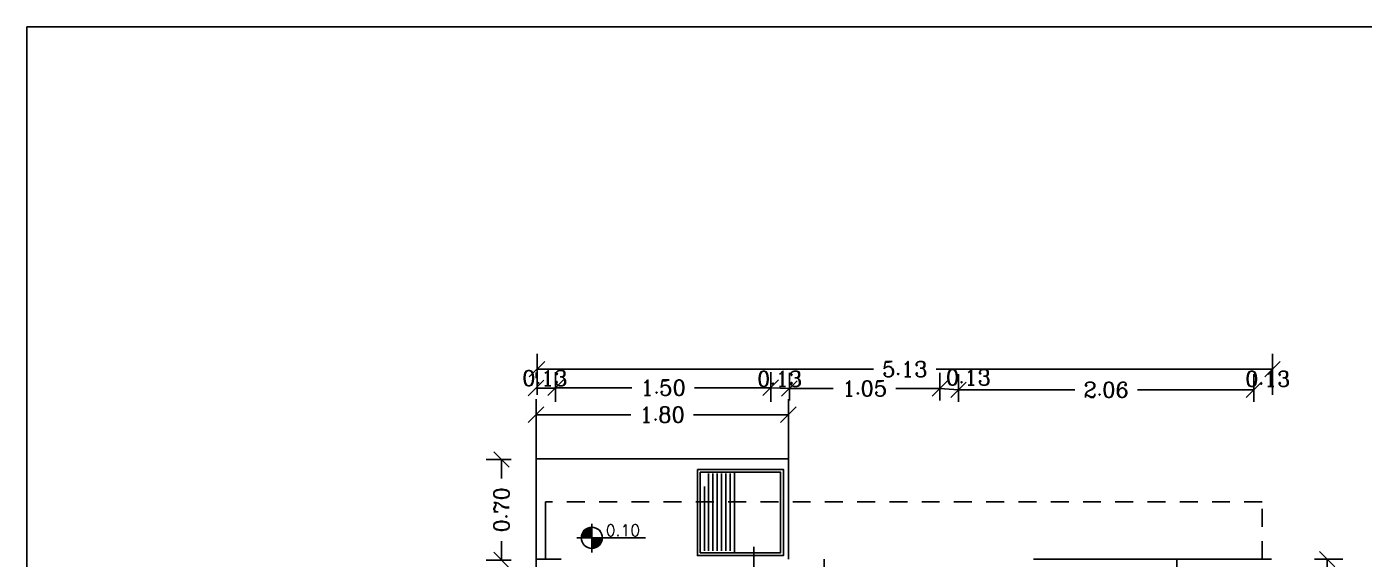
# Model space of a CAD drawing. Extents: x -79 to 141, y 7 to 81.
# Drawn here: x -78.56 to -69.23, y 76.99 to 80.7 of the extents above; entities that cross this region are included whole.
import ezdxf

# ---------------------------------------------------------------- set-up
doc = ezdxf.new("R2010")
doc.units = 0
doc.header["$LTSCALE"] = 10
doc.linetypes.add('DASHED2', pattern=[0.375, 0.25, -0.125])
doc.layers.get('0').update_dxf_attribs({"linetype": 'CONTINUOUS'})
doc.layers.get('DEFPOINTS').update_dxf_attribs({"linetype": 'CONTINUOUS'})
for name, color, linetype in [('COTA', 1, 'CONTINUOUS'), ('COTAS', 244, 'CONTINUOUS'), ('EQUIPAMENTOS', 1, 'CONTINUOUS'), ('JANELA', 5, 'CONTINUOUS'), ('PAREDE', 7, 'CONTINUOUS'), ('PISO', 30, 'CONTINUOUS'), ('TELHADO', 30, 'CONTINUOUS'), ('TEXTO', 1, 'CONTINUOUS')]:
    doc.layers.add(name, color=color, linetype=linetype)
doc.styles.add('ROMANC', font='ROMANC.SHX')
doc.styles.get("Standard").update_dxf_attribs({"font": 'ROMANC.SHX'})
doc.dimstyles.get("Standard").update_dxf_attribs({"dimscale": 0.6, "dimtxt": 0.18, "dimasz": 0.18, "dimexe": 0.18, "dimexo": 0.25, "dimgap": 0.09, "dimtad": 0, "dimzin": 0, "dimtxsty": 'STANDARD', "dimblk1": 'OBLIQUE', "dimblk2": 'OBLIQUE', "dimsah": 1, "dimcen": 0.09, "dimclrd": 30, "dimclre": 30, "dimazin": 3, "dimtfac": 1, "dimtdec": 4, "dimtofl": 0, "dimtmove": 0, "dimatfit": 3, "dimtolj": 1, "dimtzin": 0})

# ---------------------------------------------------------------- blocks, each defined once
blk = doc.blocks.new('_OBLIQUE')
at = {"color": 0, "linetype": 'BYBLOCK'}
blk.add_line((-0.5, -0.5), (0.5, 0.5), dxfattribs=at)
blk = doc.blocks.new('*D174')
at = {"color": 30, "linetype": 'BYBLOCK', "ltscale": 0.05}
for p, q in [((-51.9033, 38.0538), (-51.707, 38.0538)), ((-51.815, 38.0538), (-51.815, 35.2723)), ((-51.815, 32.0538), (-51.815, 34.8352)), ((-51.9033, 32.0538), (-51.707, 32.0538))]:
    blk.add_line(p, q, dxfattribs=at)
at = {"layer": 'DEFPOINTS', "color": 0, "linetype": 'BYBLOCK', "ltscale": 0.05}
for p in [(-52.2033, 38.0538), (-52.2033, 32.0538), (-51.815, 32.0538)]:
    blk.add_point(p, dxfattribs=at)
at = {"color": 30, "linetype": 'BYBLOCK', "ltscale": 0.05, "xscale": 0.108, "yscale": 0.108, "zscale": 0.108}
for p, rotation in [((-51.815, 38.0538), 90), ((-51.815, 32.0538), 270)]:
    blk.add_blockref('_OBLIQUE', p, dxfattribs=dict(at, rotation=rotation))
at = {"color": 0, "linetype": 'BYBLOCK', "ltscale": 0.05, "insert": (-51.815, 35.0538), "char_height": 0.108, "attachment_point": 5, "rotation": 90}
blk.add_mtext('\\A1;6.00', dxfattribs=at)
blk = doc.blocks.new('*D192')
at = {"color": 30, "linetype": 'BYBLOCK', "ltscale": 0.05}
for p, q in [((-55.8133, 37.9238), (-55.8133, 38.1398)), ((-54.5542, 37.9238), (-55.7053, 37.9238)), ((-55.8133, 37.3825), (-55.8133, 37.3825)), ((-54.5542, 37.3825), (-55.7053, 37.3825))]:
    blk.add_line(p, q, dxfattribs=at)
at = {"layer": 'DEFPOINTS', "color": 0, "linetype": 'BYBLOCK', "ltscale": 0.05}
for p in [(-55.8142, 37.9238), (-55.8133, 37.9238), (-55.8142, 37.3825)]:
    blk.add_point(p, dxfattribs=at)
at = {"color": 30, "linetype": 'BYBLOCK', "ltscale": 0.05, "xscale": 0.108, "yscale": 0.108, "zscale": 0.108}
for p, rotation in [((-55.8133, 37.9238), 270), ((-55.8133, 37.3825), 90)]:
    blk.add_blockref('_OBLIQUE', p, dxfattribs=dict(at, rotation=rotation))
at = {"color": 0, "linetype": 'BYBLOCK', "ltscale": 0.05, "insert": (-55.8133, 37.6531), "char_height": 0.108, "attachment_point": 5, "rotation": 90}
blk.add_mtext('\\A1;{0.55}', dxfattribs=at)
blk = doc.blocks.new('*D184')
at = {"color": 30, "linetype": 'BYBLOCK', "ltscale": 0.05}
for p, q in [((-57.3266, 39.198), (-57.3266, 39.485)), ((-52.1966, 39.198), (-52.1966, 39.485)), ((-57.3266, 39.377), (-54.9802, 39.377)), ((-52.1966, 39.377), (-54.543, 39.377))]:
    blk.add_line(p, q, dxfattribs=at)
at = {"layer": 'DEFPOINTS', "color": 0, "linetype": 'BYBLOCK', "ltscale": 0.05}
for p in [(-57.3266, 39.377), (-57.3266, 38.898), (-52.1966, 38.898)]:
    blk.add_point(p, dxfattribs=at)
at = {"color": 30, "linetype": 'BYBLOCK', "ltscale": 0.05, "xscale": 0.108, "yscale": 0.108, "zscale": 0.108, "rotation": 180}
blk.add_blockref('_OBLIQUE', (-57.3266, 39.377), dxfattribs=at)
at = {"color": 30, "linetype": 'BYBLOCK', "ltscale": 0.05, "xscale": 0.108, "yscale": 0.108, "zscale": 0.108}
blk.add_blockref('_OBLIQUE', (-52.1966, 39.377), dxfattribs=at)
at = {"color": 0, "linetype": 'BYBLOCK', "ltscale": 0.05, "insert": (-54.7616, 39.377), "char_height": 0.108, "attachment_point": 5}
blk.add_mtext('\\A1;5.13', dxfattribs=at)
blk = doc.blocks.new('*D183')
at = {"color": 30, "linetype": 'BYBLOCK', "ltscale": 0.05}
for p, q in [((-55.5666, 39.1599), (-55.5666, 39.351)), ((-54.5166, 39.1599), (-54.5166, 39.351)), ((-55.5666, 39.243), (-55.2602, 39.243)), ((-54.5166, 39.243), (-54.823, 39.243))]:
    blk.add_line(p, q, dxfattribs=at)
at = {"layer": 'DEFPOINTS', "color": 0, "linetype": 'BYBLOCK', "ltscale": 0.05}
for p in [(-54.5166, 39.243), (-55.5666, 38.8599), (-54.5166, 38.8599)]:
    blk.add_point(p, dxfattribs=at)
at = {"color": 30, "linetype": 'BYBLOCK', "ltscale": 0.05, "xscale": 0.108, "yscale": 0.108, "zscale": 0.108, "rotation": 180}
blk.add_blockref('_OBLIQUE', (-55.5666, 39.243), dxfattribs=at)
at = {"color": 30, "linetype": 'BYBLOCK', "ltscale": 0.05, "xscale": 0.108, "yscale": 0.108, "zscale": 0.108}
blk.add_blockref('_OBLIQUE', (-54.5166, 39.243), dxfattribs=at)
at = {"color": 0, "linetype": 'BYBLOCK', "ltscale": 0.05, "insert": (-55.0416, 39.243), "char_height": 0.108, "attachment_point": 5}
blk.add_mtext('\\A1;1.05', dxfattribs=at)
blk = doc.blocks.new('*D189')
at = {"color": 30, "linetype": 'BYBLOCK', "ltscale": 0.05}
for p, q in [((-57.506, 38.748), (-57.6821, 38.748)), ((-57.5741, 38.748), (-57.5741, 38.6166)), ((-57.5741, 38.048), (-57.5741, 38.1794)), ((-57.506, 38.048), (-57.6821, 38.048))]:
    blk.add_line(p, q, dxfattribs=at)
at = {"layer": 'DEFPOINTS', "color": 0, "linetype": 'BYBLOCK', "ltscale": 0.05}
for p in [(-57.5741, 38.748), (-57.206, 38.748), (-57.206, 38.048)]:
    blk.add_point(p, dxfattribs=at)
at = {"color": 30, "linetype": 'BYBLOCK', "ltscale": 0.05, "xscale": 0.108, "yscale": 0.108, "zscale": 0.108}
for p, rotation in [((-57.5741, 38.748), 90), ((-57.5741, 38.048), 270)]:
    blk.add_blockref('_OBLIQUE', p, dxfattribs=dict(at, rotation=rotation))
at = {"color": 0, "linetype": 'BYBLOCK', "ltscale": 0.05, "insert": (-57.5741, 38.398), "char_height": 0.108, "attachment_point": 5, "rotation": 90}
blk.add_mtext('\\A1;0.70', dxfattribs=at)
blk = doc.blocks.new('*X56')
at = {"color": 0, "linetype": 'CONTINUOUS', "ltscale": 0.05}
for p, q in [((-55.4467, 9.8829), (-55.373, 9.9566)), ((-55.4466, 9.8865), (-55.3767, 9.9564)), ((-55.4463, 9.8904), (-55.3805, 9.9561)), ((-55.4458, 9.8944), (-55.3846, 9.9556)), ((-55.4449, 9.8988), (-55.389, 9.9547)), ((-55.444, 9.8821), (-55.372, 9.9541)), ((-55.4437, 9.9036), (-55.3938, 9.9535)), ((-55.4418, 9.909), (-55.3991, 9.9517)), ((-55.4404, 9.8821), (-55.372, 9.9505)), ((-55.4391, 9.9152), (-55.4054, 9.9489)), ((-55.4369, 9.8821), (-55.372, 9.947)), ((-55.4343, 9.9236), (-55.4138, 9.9441)), ((-55.4333, 9.8821), (-55.372, 9.9435)), ((-55.4298, 9.8821), (-55.372, 9.9399)), ((-55.4263, 9.8821), (-55.372, 9.9364)), ((-55.4227, 9.8821), (-55.372, 9.9328)), ((-55.4192, 9.8821), (-55.372, 9.9293)), ((-55.4157, 9.8821), (-55.372, 9.9258)), ((-55.4121, 9.8821), (-55.372, 9.9222)), ((-55.4086, 9.8821), (-55.372, 9.9187)), ((-55.4051, 9.8821), (-55.372, 9.9152)), ((-55.4015, 9.8821), (-55.372, 9.9116)), ((-55.398, 9.8821), (-55.372, 9.9081)), ((-55.3945, 9.8821), (-55.372, 9.9046)), ((-55.3909, 9.8821), (-55.372, 9.901)), ((-55.3874, 9.8821), (-55.372, 9.8975)), ((-55.3838, 9.8821), (-55.372, 9.894)), ((-55.3803, 9.8821), (-55.372, 9.8904)), ((-55.3768, 9.8821), (-55.372, 9.8869)), ((-55.3732, 9.8821), (-55.372, 9.8834)), ((-55.372, 9.8798), (-55.3697, 9.8821)), ((-55.372, 9.8763), (-55.3662, 9.8821)), ((-55.372, 9.8727), (-55.3626, 9.8821)), ((-55.372, 9.8692), (-55.3591, 9.8821)), ((-55.372, 9.8657), (-55.3556, 9.8821)), ((-55.372, 9.8621), (-55.352, 9.8821)), ((-55.372, 9.8586), (-55.3485, 9.8821)), ((-55.372, 9.8551), (-55.345, 9.8821)), ((-55.372, 9.8515), (-55.3414, 9.8821)), ((-55.372, 9.848), (-55.3379, 9.8821)), ((-55.372, 9.8445), (-55.3344, 9.8821)), ((-55.372, 9.8409), (-55.3308, 9.8821)), ((-55.372, 9.8374), (-55.3273, 9.8821)), ((-55.372, 9.8339), (-55.3237, 9.8821)), ((-55.372, 9.8303), (-55.3202, 9.8821)), ((-55.372, 9.8268), (-55.3167, 9.8821)), ((-55.372, 9.8232), (-55.3131, 9.8821)), ((-55.372, 9.8197), (-55.3096, 9.8821)), ((-55.372, 9.8162), (-55.3061, 9.8821)), ((-55.372, 9.8126), (-55.3025, 9.8821)), ((-55.372, 9.8091), (-55.299, 9.8821)), ((-55.369, 9.8086), (-55.2988, 9.8788)), ((-55.3651, 9.8089), (-55.2991, 9.875)), ((-55.3611, 9.8094), (-55.2996, 9.8709)), ((-55.3567, 9.8102), (-55.3004, 9.8665)), ((-55.352, 9.8115), (-55.3016, 9.8618)), ((-55.3467, 9.8132), (-55.3034, 9.8565)), ((-55.3405, 9.8159), (-55.3061, 9.8503)), ((-55.3324, 9.8205), (-55.3106, 9.8422))]:
    blk.add_line(p, q, dxfattribs=at)
blk = doc.blocks.new('*D185')
at = {"color": 30, "linetype": 'BYBLOCK', "ltscale": 0.05}
for p, q in [((-57.1966, 39.1495), (-57.1966, 39.3563)), ((-55.6966, 39.1495), (-55.6966, 39.3563)), ((-57.1966, 39.2483), (-56.6652, 39.2483)), ((-55.6966, 39.2483), (-56.228, 39.2483))]:
    blk.add_line(p, q, dxfattribs=at)
at = {"layer": 'DEFPOINTS', "color": 0, "linetype": 'BYBLOCK', "ltscale": 0.05}
for p in [(-55.6966, 39.2483), (-57.1966, 38.8495), (-55.6966, 38.8495)]:
    blk.add_point(p, dxfattribs=at)
at = {"color": 30, "linetype": 'BYBLOCK', "ltscale": 0.05, "xscale": 0.108, "yscale": 0.108, "zscale": 0.108, "rotation": 180}
blk.add_blockref('_OBLIQUE', (-57.1966, 39.2483), dxfattribs=at)
at = {"color": 30, "linetype": 'BYBLOCK', "ltscale": 0.05, "xscale": 0.108, "yscale": 0.108, "zscale": 0.108}
blk.add_blockref('_OBLIQUE', (-55.6966, 39.2483), dxfattribs=at)
at = {"color": 0, "linetype": 'BYBLOCK', "ltscale": 0.05, "insert": (-56.4466, 39.2483), "char_height": 0.108, "attachment_point": 5}
blk.add_mtext('\\A1;1.50', dxfattribs=at)
blk = doc.blocks.new('*D182')
at = {"color": 30, "linetype": 'BYBLOCK', "ltscale": 0.05}
for p, q in [((-57.3333, 38.5605), (-57.3333, 39.1685)), ((-55.5733, 38.5605), (-55.5733, 39.1685)), ((-57.3333, 39.0605), (-56.6719, 39.0605)), ((-55.5733, 39.0605), (-56.2347, 39.0605))]:
    blk.add_line(p, q, dxfattribs=at)
at = {"layer": 'DEFPOINTS', "color": 0, "linetype": 'BYBLOCK', "ltscale": 0.05}
for p in [(-55.5733, 39.0605), (-57.3333, 38.2605), (-55.5733, 38.2605)]:
    blk.add_point(p, dxfattribs=at)
at = {"color": 30, "linetype": 'BYBLOCK', "ltscale": 0.05, "xscale": 0.108, "yscale": 0.108, "zscale": 0.108, "rotation": 180}
blk.add_blockref('_OBLIQUE', (-57.3333, 39.0605), dxfattribs=at)
at = {"color": 30, "linetype": 'BYBLOCK', "ltscale": 0.05, "xscale": 0.108, "yscale": 0.108, "zscale": 0.108}
blk.add_blockref('_OBLIQUE', (-55.5733, 39.0605), dxfattribs=at)
at = {"color": 0, "linetype": 'BYBLOCK', "ltscale": 0.05, "insert": (-56.4533, 39.0605), "char_height": 0.108, "attachment_point": 5}
blk.add_mtext('\\A1;{1.80}', dxfattribs=at)
blk = doc.blocks.new('*D186')
at = {"color": 30, "linetype": 'BYBLOCK', "ltscale": 0.05}
for p, q in [((-54.3866, 39.1495), (-54.3866, 39.3419)), ((-52.3266, 39.1495), (-52.3266, 39.3419)), ((-54.3866, 39.2339), (-53.5752, 39.2339)), ((-52.3266, 39.2339), (-53.138, 39.2339))]:
    blk.add_line(p, q, dxfattribs=at)
at = {"layer": 'DEFPOINTS', "color": 0, "linetype": 'BYBLOCK', "ltscale": 0.05}
for p in [(-52.3266, 39.2339), (-54.3866, 38.8495), (-52.3266, 38.8495)]:
    blk.add_point(p, dxfattribs=at)
at = {"color": 30, "linetype": 'BYBLOCK', "ltscale": 0.05, "xscale": 0.108, "yscale": 0.108, "zscale": 0.108, "rotation": 180}
blk.add_blockref('_OBLIQUE', (-54.3866, 39.2339), dxfattribs=at)
at = {"color": 30, "linetype": 'BYBLOCK', "ltscale": 0.05, "xscale": 0.108, "yscale": 0.108, "zscale": 0.108}
blk.add_blockref('_OBLIQUE', (-52.3266, 39.2339), dxfattribs=at)
at = {"color": 0, "linetype": 'BYBLOCK', "ltscale": 0.05, "insert": (-53.3566, 39.2339), "char_height": 0.108, "attachment_point": 5}
blk.add_mtext('\\A1;2.06', dxfattribs=at)

msp = doc.modelspace()

# ---------------------------------------------------------------- linework, layer by layer
at = {"color": 30, "linetype": 'BYBLOCK', "ltscale": 0.05}
for p, q in [((-75.00896, 78.24797), (-75.00896, 78.28816)), ((-75.00896, 78.18016), (-74.87896, 78.18016))]:
    msp.add_line(p, q, dxfattribs=at)
at = {"layer": 'COTA', "color": 30, "linetype": 'CONTINUOUS', "ltscale": 0.05}
for p, q in [((-73.37227, 78.1825), (-73.24227, 78.17718)), ((-72.19227, 78.17718), (-72.06227, 78.16809))]:
    msp.add_line(p, q, dxfattribs=at)
at = {"layer": 'COTAS', "color": 244, "linetype": 'CONTINUOUS', "ltscale": 0.05}
for p, q in [((-74.61917, 77.23459), (-74.61917, 77.03441)), ((-74.72432, 77.1366), (-74.24631, 77.1366))]:
    msp.add_line(p, q, dxfattribs=at)
msp.add_circle((-74.61987, 77.13702), 0.07403, dxfattribs=at)
at = {"layer": 'DEFPOINTS', "color": 0, "linetype": 'BYBLOCK', "ltscale": 0.05}
for p in [(-74.87896, 78.18016), (-75.00896, 76.98797)]:
    msp.add_point(p, dxfattribs=at)
at = {"layer": 'EQUIPAMENTOS', "color": 244, "linetype": 'CONTINUOUS', "ltscale": 0.3}
for p, q in [((-73.80509, 77.58406), (-73.80509, 77.04529)), ((-73.77509, 77.58406), (-73.77509, 77.04529)), ((-73.74509, 77.58406), (-73.74509, 77.04529)), ((-73.71509, 77.58406), (-73.71509, 77.04529)), ((-73.68509, 77.58406), (-73.68509, 77.04529)), ((-73.65509, 77.58406), (-73.65509, 77.04529)), ((-73.62483, 77.59348), (-73.62483, 77.03348)), ((-73.83509, 77.49392), (-73.83509, 77.04529))]:
    msp.add_line(p, q, dxfattribs=at)
at = {"layer": 'EQUIPAMENTOS', "color": 30, "linetype": 'CONTINUOUS', "ltscale": 0.05}
msp.add_lwpolyline([(-78.56119, 80.69654), (-78.56119, 67.63597), (-53.60596, 67.63597), (-53.60596, 80.69654)], close=True, dxfattribs=at)
at = {"layer": 'EQUIPAMENTOS', "color": 244, "linetype": 'CONTINUOUS', "ltscale": 0.3}
for points in [[(-73.88345, 77.61348), (-73.28345, 77.61348), (-73.28345, 77.01348), (-73.88345, 77.01348)], [(-73.86345, 77.59348), (-73.30345, 77.59348), (-73.30345, 77.03348), (-73.86345, 77.03348)]]:
    msp.add_lwpolyline(points, close=True, dxfattribs=at)
at = {"layer": 'JANELA', "color": 244, "linetype": 'CONTINUOUS', "ltscale": 0.3}
msp.add_line((-70.53896, 76.98797), (-71.53896, 76.98797), dxfattribs=at)
at = {"layer": 'PAREDE', "color": 7, "linetype": 'CONTINUOUS', "ltscale": 0.3}
for p, q in [((-75.00896, 76.98797), (-75.00896, 70.98797)), ((-74.83396, 76.98797), (-75.00896, 76.98797)), ((-72.99896, 76.98797), (-72.99896, 76.85797)), ((-69.87896, 76.98797), (-70.53896, 76.98797)), ((-70.53896, 76.98797), (-70.53896, 76.85797))]:
    msp.add_line(p, q, dxfattribs=at)
at = {"layer": 'PISO', "color": 1, "linetype": 'CONTINUOUS', "ltscale": 0.05}
for p, q in [((-75.00896, 76.98797), (-75.00896, 77.68797)), ((-75.00896, 77.68797), (-73.24896, 77.68797))]:
    msp.add_line(p, q, dxfattribs=at)
at = {"layer": 'PISO', "color": 1, "linetype": 'CONTINUOUS', "ltscale": 0.3}
msp.add_line((-73.24896, 76.98797), (-73.24896, 77.68797), dxfattribs=at)
at = {"layer": 'TELHADO', "color": 30, "linetype": 'DASHED2', "ltscale": 0.05}
for p, q in [((-69.94396, 77.38797), (-74.94396, 77.38797)), ((-69.94396, 76.98797), (-69.94396, 77.38797))]:
    msp.add_line(p, q, dxfattribs=at)
at = {"layer": 'TELHADO', "color": 30, "linetype": 'CONTINUOUS', "ltscale": 0.05}
msp.add_line((-74.94396, 76.98797), (-74.94396, 77.38797), dxfattribs=at)

# ---------------------------------------------------------------- block references
at = {"color": 30, "linetype": 'BYBLOCK', "ltscale": 0.05, "xscale": 0.108, "yscale": 0.108, "zscale": 0.108, "rotation": 180}
msp.add_blockref('_OBLIQUE', (-75.00896, 78.18016), dxfattribs=at)
at = {"layer": 'COTAS', "color": 244, "linetype": 'CONTINUOUS', "ltscale": 0.05}
msp.add_blockref('*X56', (-19.24717, 67.25449), dxfattribs=at)

# ---------------------------------------------------------------- texts
at = {"color": 244, "linetype": 'BYBLOCK', "ltscale": 0.05, "char_height": 0.108, "attachment_point": 5}
for insert in [(-74.9473, 78.24946), (-73.31028, 78.24403), (-71.99413, 78.25489), (-69.9057, 78.24403)]:
    msp.add_mtext('\\A1;0.13', dxfattribs=dict(at, insert=insert))
at = {"layer": 'TEXTO', "color": 244, "ltscale": 0.3, "style": 'ROMANC'}
msp.add_text('0.10', height=0.08, rotation=360, dxfattribs=at).set_placement((-74.52278, 77.14948))

# ---------------------------------------------------------------- dimensions: what is measured, and where the dimension line sits
at = {"layer": 'COTAS', "color": 244, "linetype": 'CONTINUOUS', "ltscale": 0.05}
dim = msp.add_linear_dim(base=(-73.24896, 77.99469), p1=(-75.00896, 77.19469), p2=(-73.24896, 77.19469), text='{1.80}', dimstyle='STANDARD', override={"dimexo": 0.5}, dxfattribs=at)
dim.commit()
dim.dimension.update_dxf_attribs({"geometry": '*D182', "text_midpoint": (-74.12896, 77.99469), "insert": (-17.67566, 38.93421)})
dim = msp.add_linear_dim(base=(-75.24978, 77.68219), p1=(-74.88164, 76.98219), p2=(-74.88164, 77.68219), angle=90, dimstyle='STANDARD', override={"dimexo": 0.5}, dxfattribs=at)
dim.commit()
dim.dimension.update_dxf_attribs({"geometry": '*D189', "text_midpoint": (-75.24978, 77.33219), "insert": (-17.67566, 38.93421)})
at = {"layer": 'COTAS', "linetype": 'CONTINUOUS', "ltscale": 0.05}
dim = msp.add_linear_dim(base=(-73.48895, 76.85797), p1=(-73.48986, 76.31671), p2=(-73.48986, 76.85797), angle=90, text='{0.55}', dimstyle='STANDARD', override={"dimexo": 2.1}, dxfattribs=at)
dim.commit()
dim.dimension.update_dxf_attribs({"geometry": '*D192', "text_midpoint": (-73.48895, 76.58734), "insert": (-17.67566, 38.93421)})
at = {"layer": 'JANELA', "color": 244, "linetype": 'CONTINUOUS', "ltscale": 0.3}
for base, p1, p2, picture, middle in [((-75.00227, 78.31118), (-69.87227, 77.8322), (-75.00227, 77.8322), '*D184', (-72.43727, 78.31118)), ((-73.37227, 78.1825), (-74.87227, 77.78367), (-73.37227, 77.78367), '*D185', (-74.12227, 78.1825)), ((-72.19227, 78.17718), (-73.24227, 77.79413), (-72.19227, 77.79413), '*D183', (-72.71727, 78.17718)), ((-70.00227, 78.16809), (-72.06227, 77.78367), (-70.00227, 77.78367), '*D186', (-71.03227, 78.16809))]:
    dim = msp.add_linear_dim(base=base, p1=p1, p2=p2, dimstyle='STANDARD', override={"dimexo": 0.5}, dxfattribs=at)
    dim.commit()
    dim.dimension.update_dxf_attribs({"geometry": picture, "text_midpoint": middle, "insert": (-17.67566, 38.93421)})
dim = msp.add_linear_dim(base=(-69.49066, 70.98797), p1=(-69.87896, 76.98797), p2=(-69.87896, 70.98797), angle=270, dimstyle='STANDARD', override={"dimexo": 0.5}, dxfattribs=at)
dim.commit()
dim.dimension.update_dxf_attribs({"geometry": '*D174', "text_midpoint": (-69.49066, 73.98797), "insert": (-17.67566, 38.93421)})

doc.saveas('drawing.dxf')
